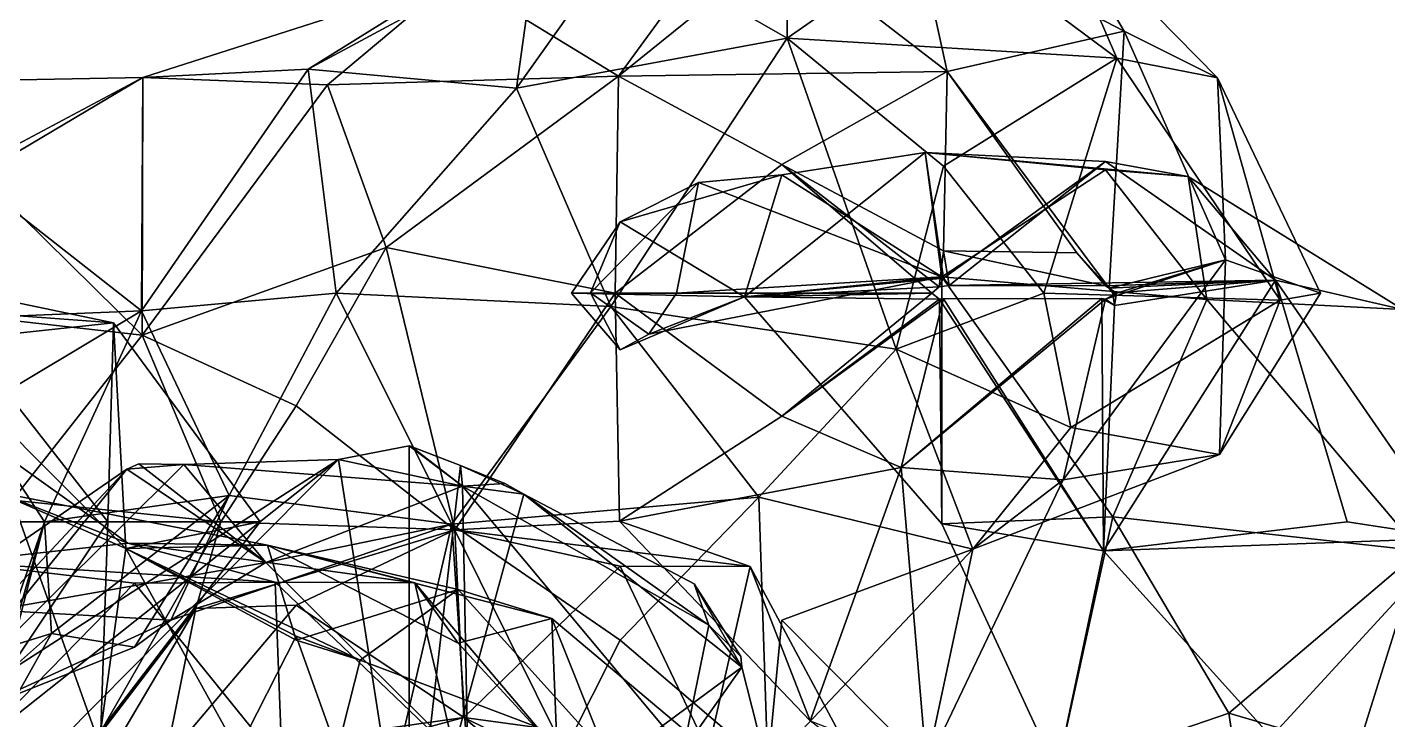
# Model space of a CAD drawing. Extents: x 290034 to 295698, y 4553723 to 4561693.
# Drawn here: x 293490.3 to 293596.2, y 4558570.8 to 4558624.7 of the extents above; entities that cross this region are included whole.
import ezdxf

# ---------------------------------------------------------------- set-up
doc = ezdxf.new("R2010")
doc.units = 0
doc.layers.add('Au_ppm_Pref_-_0_2', color=7, linetype='CONTINUOUS')

msp = doc.modelspace()

# ---------------------------------------------------------------- linework, layer by layer
at = {"layer": 'Au_ppm_Pref_-_0_2'}
for points in [[(293561.86, 4558621.29, 1901), (293559.33, 4558632.91, 1907.7), (293549.01, 4558631.2, 1903.4)], [(293559.33, 4558632.91, 1907.7), (293575.66, 4558624.44, 1906.32), (293570.1, 4558633.84, 1912.46)], [(293561.86, 4558621.29, 1901), (293575.66, 4558624.44, 1906.32), (293559.33, 4558632.91, 1907.7)], [(293570.1, 4558633.84, 1912.46), (293575.08, 4558622.33, 1918.48), (293561.6, 4558632.36, 1915.97)], [(293582.91, 4558620.79, 1911.53), (293575.08, 4558622.33, 1918.48), (293570.1, 4558633.84, 1912.46)], [(293570.1, 4558633.84, 1912.46), (293575.66, 4558624.44, 1906.32), (293582.91, 4558620.79, 1911.53)], [(293536.41, 4558631.37, 1915.64), (293549.36, 4558632.36, 1911.64), (293549.43, 4558623.89, 1919.22)], [(293561.6, 4558632.36, 1915.97), (293549.43, 4558623.89, 1919.22), (293549.36, 4558632.36, 1911.64)], [(293549.43, 4558623.89, 1919.22), (293561.6, 4558632.36, 1915.97), (293575.08, 4558622.33, 1918.48)], [(293528.34, 4558619.99, 1917.99), (293512.13, 4558621.48, 1912.22), (293529.88, 4558631.06, 1912.46)], [(293523.65, 4558628.67, 1906.5), (293529.88, 4558631.06, 1912.46), (293512.13, 4558621.48, 1912.22)], [(293528.34, 4558619.99, 1917.99), (293536.41, 4558631.37, 1915.64), (293549.43, 4558623.89, 1919.22)], [(293528.34, 4558619.99, 1917.99), (293529.88, 4558631.06, 1912.46), (293536.41, 4558631.37, 1915.64)], [(293543.07, 4558630.22, 1906.52), (293536.28, 4558620.91, 1900.75), (293549.01, 4558631.2, 1903.4)], [(293536.28, 4558620.91, 1900.75), (293561.86, 4558621.29, 1901), (293549.01, 4558631.2, 1903.4)], [(293543.07, 4558630.22, 1906.52), (293523.65, 4558628.67, 1906.5), (293536.28, 4558620.91, 1900.75)], [(293499.26, 4558620.83, 1906.52), (293523.65, 4558628.67, 1906.5), (293512.13, 4558621.48, 1912.22)], [(293499.26, 4558620.83, 1906.52), (293513.64, 4558620.25, 1902.26), (293523.65, 4558628.67, 1906.5)], [(293513.64, 4558620.25, 1902.26), (293536.28, 4558620.91, 1900.75), (293523.65, 4558628.67, 1906.5)], [(293574.49, 4558604.41, 1900.58), (293575.66, 4558624.44, 1906.32), (293561.86, 4558621.29, 1901)], [(293574.49, 4558604.41, 1900.58), (293583.55, 4558606.62, 1906.83), (293575.66, 4558624.44, 1906.32)], [(293583.55, 4558606.62, 1906.83), (293582.91, 4558620.79, 1911.53), (293575.66, 4558624.44, 1906.32)], [(293549.43, 4558623.89, 1919.22), (293535.7, 4558602.98, 1920.05), (293528.34, 4558619.99, 1917.99)], [(293557.91, 4558599.66, 1919.95), (293535.7, 4558602.98, 1920.05), (293549.43, 4558623.89, 1919.22)], [(293561.6, 4558613.91, 1921.7), (293557.91, 4558599.66, 1919.95), (293549.43, 4558623.89, 1919.22)], [(293561.6, 4558613.91, 1921.7), (293549.43, 4558623.89, 1919.22), (293575.08, 4558622.33, 1918.48)], [(293569.4, 4558604.01, 1922.08), (293561.6, 4558613.91, 1921.7), (293575.08, 4558622.33, 1918.48)], [(293569.4, 4558604.01, 1922.08), (293575.08, 4558622.33, 1918.48), (293587.79, 4558603.48, 1918.43)], [(293582.91, 4558620.79, 1911.53), (293587.79, 4558603.48, 1918.43), (293575.08, 4558622.33, 1918.48)], [(293499.26, 4558620.83, 1906.52), (293512.13, 4558621.48, 1912.22), (293499.16, 4558602.64, 1911.99)], [(293499.16, 4558602.64, 1911.99), (293512.13, 4558621.48, 1912.22), (293514.32, 4558604.01, 1916.94)], [(293528.34, 4558619.99, 1917.99), (293514.32, 4558604.01, 1916.94), (293512.13, 4558621.48, 1912.22)], [(293561.86, 4558621.29, 1901), (293536.28, 4558620.91, 1900.75), (293549.01, 4558614.03, 1897.24)], [(293561.6, 4558607.31, 1895.74), (293561.86, 4558621.29, 1901), (293549.01, 4558614.03, 1897.24)], [(293571.97, 4558607.17, 1900.58), (293561.86, 4558621.29, 1901), (293561.6, 4558607.31, 1895.74)], [(293574.49, 4558604.41, 1900.58), (293561.86, 4558621.29, 1901), (293571.97, 4558607.17, 1900.58)], [(293474.46, 4558620.35, 1906.52), (293499.26, 4558620.83, 1906.52), (293486.01, 4558612.96, 1909.5)], [(293499.26, 4558620.83, 1906.52), (293474.46, 4558620.35, 1906.52), (293486.01, 4558613.76, 1903.27)], [(293499.26, 4558620.83, 1906.52), (293499.16, 4558602.64, 1911.99), (293486.01, 4558612.96, 1909.5)], [(293499.26, 4558620.83, 1906.52), (293486.01, 4558613.76, 1903.27), (293499.21, 4558600.75, 1901.86)], [(293499.21, 4558600.75, 1901.86), (293513.64, 4558620.25, 1902.26), (293499.26, 4558620.83, 1906.52)], [(293499.21, 4558600.75, 1901.86), (293518.21, 4558607.57, 1899.48), (293513.64, 4558620.25, 1902.26)], [(293513.64, 4558620.25, 1902.26), (293518.21, 4558607.57, 1899.48), (293536.28, 4558620.91, 1900.75)], [(293536.28, 4558620.91, 1900.75), (293518.21, 4558607.57, 1899.48), (293536.03, 4558604.01, 1897.02)], [(293536.03, 4558604.01, 1897.02), (293549.01, 4558614.03, 1897.24), (293536.28, 4558620.91, 1900.75)], [(293582.91, 4558620.79, 1911.53), (293590.92, 4558604.01, 1912.46), (293587.79, 4558603.48, 1918.43)], [(293590.92, 4558604.01, 1912.46), (293582.91, 4558620.79, 1911.53), (293583.55, 4558606.62, 1906.83)], [(293528.34, 4558619.99, 1917.99), (293535.7, 4558602.98, 1920.05), (293514.32, 4558604.01, 1916.94)], [(293561.6, 4558605.19, 1894.25), (293546.09, 4558603.73, 1889.31), (293560.15, 4558614.98, 1888.71)], [(293560.15, 4558614.98, 1888.71), (293546.09, 4558603.73, 1889.31), (293549.01, 4558613.25, 1885.63)], [(293560.15, 4558614.98, 1888.71), (293549.01, 4558613.25, 1885.63), (293561.47, 4558605.28, 1882.53)], [(293561.6, 4558605.19, 1894.25), (293560.15, 4558614.98, 1888.71), (293574.2, 4558614.28, 1892.13)], [(293560.15, 4558614.98, 1888.71), (293580.63, 4558613.1, 1888.71), (293574.2, 4558614.28, 1892.13)], [(293574.2, 4558613.62, 1885.5), (293560.15, 4558614.98, 1888.71), (293561.47, 4558605.28, 1882.53)], [(293580.63, 4558613.1, 1888.71), (293560.15, 4558614.98, 1888.71), (293574.2, 4558613.62, 1885.5)], [(293474.14, 4558603.59, 1901.07), (293499.21, 4558600.75, 1901.86), (293486.01, 4558613.76, 1903.27)], [(293560.68, 4558604.01, 1894.64), (293549.01, 4558614.03, 1897.24), (293536.03, 4558604.01, 1897.02)], [(293561.6, 4558607.31, 1895.74), (293549.01, 4558614.03, 1897.24), (293561.25, 4558604.51, 1894.64)], [(293560.68, 4558604.01, 1894.64), (293561.25, 4558604.51, 1894.64), (293549.01, 4558614.03, 1897.24)], [(293569.4, 4558604.01, 1922.08), (293557.91, 4558599.66, 1919.95), (293561.6, 4558613.91, 1921.7)], [(293561.6, 4558605.19, 1894.25), (293574.2, 4558614.28, 1892.13), (293562.04, 4558604.62, 1894.64)], [(293562.04, 4558604.62, 1894.64), (293574.2, 4558614.28, 1892.13), (293587.44, 4558605.04, 1895.09)], [(293580.63, 4558613.1, 1888.71), (293587.44, 4558605.04, 1895.09), (293574.2, 4558614.28, 1892.13)], [(293476.4, 4558601.71, 1910.29), (293486.01, 4558612.96, 1909.5), (293499.16, 4558602.64, 1911.99)], [(293549.01, 4558613.25, 1885.63), (293546.09, 4558603.73, 1889.31), (293536.41, 4558609.57, 1884.62)], [(293549.01, 4558613.25, 1885.63), (293536.41, 4558609.57, 1884.62), (293542.52, 4558612.65, 1882.77)], [(293549.01, 4558613.25, 1885.63), (293542.52, 4558612.65, 1882.77), (293561.47, 4558605.28, 1882.53)], [(293582.08, 4558603.53, 1883.31), (293574.2, 4558613.62, 1885.5), (293561.47, 4558605.28, 1882.53)], [(293580.63, 4558613.1, 1888.71), (293574.2, 4558613.62, 1885.5), (293582.08, 4558603.53, 1883.31)], [(293597.34, 4558602.74, 1889.6), (293587.44, 4558605.04, 1895.09), (293580.63, 4558613.1, 1888.71)], [(293597.34, 4558602.74, 1889.6), (293580.63, 4558613.1, 1888.71), (293582.08, 4558603.53, 1883.31)], [(293536.41, 4558609.57, 1884.62), (293534.1, 4558604.04, 1882.06), (293542.52, 4558612.65, 1882.77)], [(293542.52, 4558612.65, 1882.77), (293534.1, 4558604.04, 1882.06), (293540.8, 4558604.01, 1880.69)], [(293542.52, 4558612.65, 1882.77), (293540.8, 4558604.01, 1880.69), (293561.47, 4558605.28, 1882.53)], [(293536.41, 4558609.57, 1884.62), (293546.09, 4558603.73, 1889.31), (293532.63, 4558604.01, 1884.54)], [(293536.41, 4558609.57, 1884.62), (293532.63, 4558604.01, 1884.54), (293534.1, 4558604.04, 1882.06)], [(293499.21, 4558600.75, 1901.86), (293511.21, 4558595.24, 1897.57), (293518.21, 4558607.57, 1899.48)], [(293518.21, 4558607.57, 1899.48), (293511.21, 4558595.24, 1897.57), (293523.56, 4558585.58, 1894.68)], [(293536.03, 4558604.01, 1897.02), (293518.21, 4558607.57, 1899.48), (293523.56, 4558585.58, 1894.68)], [(293561.25, 4558604.51, 1894.64), (293562.04, 4558604.62, 1894.64), (293561.6, 4558607.31, 1895.74)], [(293574.2, 4558604.59, 1900.39), (293571.97, 4558607.17, 1900.58), (293561.6, 4558607.31, 1895.74)], [(293574.2, 4558604.59, 1900.39), (293561.6, 4558607.31, 1895.74), (293562.04, 4558604.62, 1894.64)], [(293570.89, 4558589.49, 1907.19), (293583.08, 4558591.46, 1912.46), (293583.55, 4558606.62, 1906.83)], [(293574.2, 4558603.56, 1900.74), (293570.89, 4558589.49, 1907.19), (293583.55, 4558606.62, 1906.83)], [(293574.49, 4558604.41, 1900.58), (293571.97, 4558607.17, 1900.58), (293574.2, 4558604.59, 1900.39)], [(293574.2, 4558603.56, 1900.74), (293583.55, 4558606.62, 1906.83), (293575.06, 4558604.01, 1900.99)], [(293574.49, 4558604.41, 1900.58), (293575.06, 4558604.01, 1900.99), (293583.55, 4558606.62, 1906.83)], [(293583.08, 4558591.46, 1912.46), (293590.92, 4558604.01, 1912.46), (293583.55, 4558606.62, 1906.83)], [(293482.05, 4558600.1, 1871.6), (293496.98, 4558601.71, 1876.83), (293475.44, 4558606.19, 1876.68)], [(293483.65, 4558602.69, 1881.75), (293475.44, 4558606.19, 1876.68), (293496.98, 4558601.71, 1876.83)], [(293546.09, 4558603.73, 1889.31), (293561.47, 4558605.28, 1882.53), (293538.66, 4558600.83, 1882.77)], [(293538.66, 4558600.83, 1882.77), (293561.47, 4558605.28, 1882.53), (293540.8, 4558604.01, 1880.69)], [(293561.45, 4558586.06, 1888.64), (293561.47, 4558605.28, 1882.53), (293546.09, 4558603.73, 1889.31)], [(293561.45, 4558586.06, 1888.64), (293574.77, 4558586.61, 1884.07), (293561.47, 4558605.28, 1882.53)], [(293561.47, 4558605.28, 1882.53), (293574.77, 4558586.61, 1884.07), (293582.08, 4558603.53, 1883.31)], [(293561.6, 4558605.19, 1894.25), (293561.25, 4558604.51, 1894.64), (293546.09, 4558603.73, 1889.31)], [(293561.25, 4558604.51, 1894.64), (293560.68, 4558604.01, 1894.64), (293546.09, 4558603.73, 1889.31)], [(293562.04, 4558604.62, 1894.64), (293561.25, 4558604.51, 1894.64), (293561.6, 4558605.19, 1894.25)], [(293574.2, 4558604.59, 1900.39), (293562.04, 4558604.62, 1894.64), (293587.44, 4558605.04, 1895.09)], [(293574.89, 4558603.05, 1900.58), (293587.44, 4558605.04, 1895.09), (293574.05, 4558583.94, 1895.54)], [(293587.44, 4558605.04, 1895.09), (293593, 4558586.2, 1897.66), (293574.05, 4558583.94, 1895.54)], [(293574.49, 4558604.41, 1900.58), (293574.2, 4558604.59, 1900.39), (293587.44, 4558605.04, 1895.09)], [(293574.77, 4558604.01, 1900.58), (293574.49, 4558604.41, 1900.58), (293587.44, 4558605.04, 1895.09)], [(293574.49, 4558604.41, 1900.58), (293574.77, 4558604.01, 1900.58), (293575.06, 4558604.01, 1900.99)], [(293574.89, 4558603.05, 1900.58), (293574.77, 4558604.01, 1900.58), (293587.44, 4558605.04, 1895.09)], [(293593, 4558586.2, 1897.66), (293587.44, 4558605.04, 1895.09), (293601.3, 4558584.95, 1894.98)], [(293597.34, 4558602.74, 1889.6), (293601.3, 4558584.95, 1894.98), (293587.44, 4558605.04, 1895.09)], [(293474.14, 4558603.59, 1901.07), (293489.12, 4558587.9, 1901.95), (293499.21, 4558600.75, 1901.86)], [(293514.32, 4558604.01, 1916.94), (293505.98, 4558588.25, 1913.89), (293499.16, 4558602.64, 1911.99)], [(293523.33, 4558586.02, 1917.31), (293505.98, 4558588.25, 1913.89), (293514.32, 4558604.01, 1916.94)], [(293523.33, 4558586.02, 1917.31), (293514.32, 4558604.01, 1916.94), (293535.7, 4558602.98, 1920.05)], [(293536.36, 4558586.26, 1900.65), (293536.03, 4558604.01, 1897.02), (293523.56, 4558585.58, 1894.68)], [(293536.41, 4558599.61, 1884.23), (293534.1, 4558604.04, 1882.06), (293532.63, 4558604.01, 1884.54)], [(293532.63, 4558604.01, 1884.54), (293546.09, 4558603.73, 1889.31), (293536.41, 4558599.61, 1884.23)], [(293536.41, 4558599.61, 1884.23), (293538.66, 4558600.83, 1882.77), (293534.1, 4558604.04, 1882.06)], [(293538.66, 4558600.83, 1882.77), (293540.8, 4558604.01, 1880.69), (293534.1, 4558604.04, 1882.06)], [(293536.36, 4558586.26, 1900.65), (293549.01, 4558594.43, 1897.39), (293536.03, 4558604.01, 1897.02)], [(293560.68, 4558604.01, 1894.64), (293536.03, 4558604.01, 1897.02), (293549.01, 4558594.43, 1897.39)], [(293536.41, 4558599.61, 1884.23), (293546.09, 4558603.73, 1889.31), (293538.66, 4558600.83, 1882.77)], [(293560.68, 4558604.01, 1894.64), (293561.28, 4558603.56, 1894.64), (293546.09, 4558603.73, 1889.31)], [(293561.28, 4558603.56, 1894.64), (293561.45, 4558586.06, 1888.64), (293546.09, 4558603.73, 1889.31)], [(293560.68, 4558604.01, 1894.64), (293549.01, 4558594.43, 1897.39), (293561.28, 4558603.56, 1894.64)], [(293561.6, 4558603.59, 1894.79), (293561.28, 4558603.56, 1894.64), (293549.01, 4558594.43, 1897.39)], [(293561.6, 4558603.59, 1894.79), (293549.01, 4558594.43, 1897.39), (293558.28, 4558590.45, 1901.68)], [(293571.51, 4558593.55, 1917.22), (293557.91, 4558599.66, 1919.95), (293569.4, 4558604.01, 1922.08)], [(293574.2, 4558603.56, 1900.74), (293573.92, 4558603.61, 1900.58), (293558.28, 4558590.45, 1901.68)], [(293573.92, 4558603.61, 1900.58), (293561.6, 4558603.59, 1894.79), (293558.28, 4558590.45, 1901.68)], [(293574.2, 4558603.56, 1900.74), (293558.28, 4558590.45, 1901.68), (293570.89, 4558589.49, 1907.19)], [(293561.6, 4558603.59, 1894.79), (293574.05, 4558583.94, 1895.54), (293561.28, 4558603.56, 1894.64)], [(293574.05, 4558583.94, 1895.54), (293561.45, 4558586.06, 1888.64), (293561.28, 4558603.56, 1894.64)], [(293573.92, 4558603.61, 1900.58), (293574.05, 4558583.94, 1895.54), (293561.6, 4558603.59, 1894.79)], [(293571.51, 4558593.55, 1917.22), (293569.4, 4558604.01, 1922.08), (293587.79, 4558603.48, 1918.43)], [(293583.08, 4558591.46, 1912.46), (293571.51, 4558593.55, 1917.22), (293587.79, 4558603.48, 1918.43)], [(293574.2, 4558603.56, 1900.74), (293574.89, 4558603.05, 1900.58), (293573.92, 4558603.61, 1900.58)], [(293573.92, 4558603.61, 1900.58), (293574.89, 4558603.05, 1900.58), (293574.05, 4558583.94, 1895.54)], [(293574.2, 4558603.56, 1900.74), (293575.06, 4558604.01, 1900.99), (293574.89, 4558603.05, 1900.58)], [(293574.77, 4558604.01, 1900.58), (293574.89, 4558603.05, 1900.58), (293575.06, 4558604.01, 1900.99)], [(293582.08, 4558603.53, 1883.31), (293574.77, 4558586.61, 1884.07), (293598.66, 4558583.94, 1883.87)], [(293597.34, 4558602.74, 1889.6), (293582.08, 4558603.53, 1883.31), (293598.66, 4558583.94, 1883.87)], [(293583.08, 4558591.46, 1912.46), (293587.79, 4558603.48, 1918.43), (293590.92, 4558604.01, 1912.46)], [(293486.01, 4558594.79, 1909.6), (293476.4, 4558601.71, 1910.29), (293499.16, 4558602.64, 1911.99)], [(293496.54, 4558586.2, 1882.53), (293478.51, 4558586.2, 1887.94), (293483.65, 4558602.69, 1881.75)], [(293496.54, 4558586.2, 1882.53), (293483.65, 4558602.69, 1881.75), (293496.98, 4558601.71, 1876.83)], [(293491.62, 4558586.2, 1909.82), (293486.01, 4558594.79, 1909.6), (293499.16, 4558602.64, 1911.99)], [(293499.16, 4558602.64, 1911.99), (293505.98, 4558588.25, 1913.89), (293491.62, 4558586.2, 1909.82)], [(293535.7, 4558602.98, 1920.05), (293547.21, 4558588.12, 1916.92), (293523.33, 4558586.02, 1917.31)], [(293557.91, 4558599.66, 1919.95), (293547.21, 4558588.12, 1916.92), (293535.7, 4558602.98, 1920.05)], [(293482.05, 4558600.1, 1871.6), (293497.95, 4558584.12, 1870.53), (293496.98, 4558601.71, 1876.83)], [(293496.54, 4558586.2, 1882.53), (293496.98, 4558601.71, 1876.83), (293508.41, 4558586.2, 1876.83)], [(293497.95, 4558584.12, 1870.53), (293508.41, 4558586.2, 1876.83), (293496.98, 4558601.71, 1876.83)], [(293482.05, 4558600.1, 1871.6), (293487.9, 4558588.52, 1864.38), (293497.95, 4558584.12, 1870.53)], [(293505.34, 4558586.2, 1897.82), (293499.21, 4558600.75, 1901.86), (293489.12, 4558587.9, 1901.95)], [(293505.34, 4558586.2, 1897.82), (293511.21, 4558595.24, 1897.57), (293499.21, 4558600.75, 1901.86)], [(293557.91, 4558599.66, 1919.95), (293563.86, 4558584.09, 1912.3), (293547.21, 4558588.12, 1916.92)], [(293557.91, 4558599.66, 1919.95), (293571.51, 4558593.55, 1917.22), (293563.86, 4558584.09, 1912.3)], [(293480.92, 4558596.82, 1859.01), (293498.11, 4558584.55, 1859.02), (293487.9, 4558588.52, 1864.38)], [(293480.92, 4558596.82, 1859.01), (293484.66, 4558583.07, 1853.46), (293498.11, 4558584.55, 1859.02)], [(293482.68, 4558586.2, 1910.89), (293486.01, 4558594.79, 1909.6), (293491.62, 4558586.2, 1909.82)], [(293505.34, 4558586.2, 1897.82), (293523.56, 4558585.58, 1894.68), (293511.21, 4558595.24, 1897.57)], [(293536.36, 4558586.26, 1900.65), (293558.28, 4558590.45, 1901.68), (293549.01, 4558594.43, 1897.39)], [(293583.08, 4558591.46, 1912.46), (293563.86, 4558584.09, 1912.3), (293571.51, 4558593.55, 1917.22)], [(293520, 4558555.75, 1935.27), (293514.49, 4558591.06, 1929.55), (293520, 4558592.12, 1930.18)], [(293514.49, 4558591.06, 1929.55), (293524.15, 4558589, 1929.38), (293520, 4558592.12, 1930.18)], [(293520.14, 4558592.09, 1930.18), (293524, 4558590.61, 1930.25), (293520, 4558592.12, 1930.18)], [(293524, 4558590.61, 1930.25), (293520, 4558555.75, 1935.27), (293520, 4558592.12, 1930.18)], [(293520, 4558592.12, 1930.18), (293524.15, 4558589, 1929.38), (293520.14, 4558592.09, 1930.18)], [(293524.15, 4558589, 1929.38), (293524, 4558590.61, 1930.25), (293520.14, 4558592.09, 1930.18)], [(293514.49, 4558591.06, 1929.55), (293479.36, 4558563.17, 1928.47), (293481.55, 4558569.88, 1928.33)], [(293479.36, 4558563.17, 1928.47), (293514.49, 4558591.06, 1929.55), (293479.51, 4558555.75, 1929.53)], [(293514.49, 4558591.06, 1929.55), (293520, 4558555.75, 1935.27), (293479.51, 4558555.75, 1929.53)], [(293502.45, 4558590.68, 1928.8), (293514.49, 4558591.06, 1929.55), (293481.55, 4558569.88, 1928.33)], [(293502.45, 4558590.68, 1928.8), (293481.55, 4558569.88, 1928.33), (293498.02, 4558590.32, 1928.54)], [(293498.96, 4558590.73, 1928.58), (293502.45, 4558590.68, 1928.8), (293498.02, 4558590.32, 1928.54)], [(293498.02, 4558590.32, 1928.54), (293508.84, 4558583.03, 1924.88), (293498.96, 4558590.73, 1928.58)], [(293502.45, 4558590.68, 1928.8), (293498.96, 4558590.73, 1928.58), (293508.84, 4558583.03, 1924.88)], [(293502.45, 4558590.68, 1928.8), (293524.15, 4558589, 1929.38), (293514.49, 4558591.06, 1929.55)], [(293508.84, 4558583.03, 1924.88), (293524.15, 4558589, 1929.38), (293502.45, 4558590.68, 1928.8)], [(293528.91, 4558588.36, 1930.38), (293520, 4558555.75, 1935.27), (293524, 4558590.61, 1930.25)], [(293527.44, 4558589.2, 1930.32), (293528.91, 4558588.36, 1930.38), (293524, 4558590.61, 1930.25)], [(293524.15, 4558589, 1929.38), (293527.44, 4558589.2, 1930.32), (293524, 4558590.61, 1930.25)], [(293536.36, 4558586.26, 1900.65), (293551.2, 4558570.71, 1899.09), (293558.28, 4558590.45, 1901.68)], [(293560.26, 4558567.2, 1905.92), (293558.28, 4558590.45, 1901.68), (293551.2, 4558570.71, 1899.09)], [(293570.89, 4558589.49, 1907.19), (293558.28, 4558590.45, 1901.68), (293560.26, 4558567.2, 1905.92)], [(293570.89, 4558589.49, 1907.19), (293563.86, 4558584.09, 1912.3), (293583.08, 4558591.46, 1912.46)], [(293498.02, 4558590.32, 1928.54), (293481.55, 4558569.88, 1928.33), (293484.79, 4558581.19, 1928.08)], [(293487.74, 4558579.32, 1925.82), (293498.02, 4558590.32, 1928.54), (293484.79, 4558581.19, 1928.08)], [(293487.74, 4558579.32, 1925.82), (293508.84, 4558583.03, 1924.88), (293498.02, 4558590.32, 1928.54)], [(293560.26, 4558567.2, 1905.92), (293563.86, 4558584.09, 1912.3), (293570.89, 4558589.49, 1907.19)], [(293508.97, 4558584.4, 1864.82), (293497.95, 4558584.12, 1870.53), (293487.9, 4558588.52, 1864.38)], [(293508.97, 4558584.4, 1864.82), (293487.9, 4558588.52, 1864.38), (293498.11, 4558584.55, 1859.02)], [(293524.57, 4558567.43, 1924.32), (293524.15, 4558589, 1929.38), (293508.84, 4558583.03, 1924.88)], [(293528.91, 4558588.36, 1930.38), (293545.89, 4558574.88, 1931.64), (293520, 4558555.75, 1935.27)], [(293527.44, 4558589.2, 1930.32), (293524.15, 4558589, 1929.38), (293528.91, 4558588.36, 1930.38)], [(293528.91, 4558588.36, 1930.38), (293524.15, 4558589, 1929.38), (293543.31, 4558578.15, 1930.28)], [(293524.57, 4558567.43, 1924.32), (293541.32, 4558568.4, 1929.18), (293524.15, 4558589, 1929.38)], [(293541.32, 4558568.4, 1929.18), (293543.31, 4558578.15, 1930.28), (293524.15, 4558589, 1929.38)], [(293542.19, 4558581.37, 1931.2), (293545.89, 4558574.88, 1931.64), (293528.91, 4558588.36, 1930.38)], [(293528.91, 4558588.36, 1930.38), (293543.31, 4558578.15, 1930.28), (293542.19, 4558581.37, 1931.2)], [(293488.16, 4558568.38, 1905.51), (293495.7, 4558569.39, 1900.28), (293489.12, 4558587.9, 1901.95)], [(293505.34, 4558586.2, 1897.82), (293489.12, 4558587.9, 1901.95), (293495.7, 4558569.39, 1900.28)], [(293505.98, 4558588.25, 1913.89), (293492.16, 4558577.5, 1912.46), (293491.62, 4558586.2, 1909.82)], [(293492.16, 4558577.5, 1912.46), (293505.98, 4558588.25, 1913.89), (293498.61, 4558576.45, 1915.15)], [(293505.98, 4558588.25, 1913.89), (293501.45, 4558578.56, 1919.61), (293498.61, 4558576.45, 1915.15)], [(293501.45, 4558578.56, 1919.61), (293505.98, 4558588.25, 1913.89), (293523.33, 4558586.02, 1917.31)], [(293547.21, 4558588.12, 1916.92), (293536.41, 4558577, 1915.53), (293523.33, 4558586.02, 1917.31)], [(293547.21, 4558588.12, 1916.92), (293547.92, 4558567.18, 1911.55), (293536.41, 4558577, 1915.53)], [(293547.21, 4558588.12, 1916.92), (293563.86, 4558584.09, 1912.3), (293547.92, 4558567.18, 1911.55)], [(293496.54, 4558586.2, 1882.53), (293484.78, 4558568.63, 1882.83), (293478.51, 4558586.2, 1887.94)], [(293485.6, 4558568.95, 1906.52), (293482.68, 4558586.2, 1910.89), (293491.62, 4558586.2, 1909.82)], [(293496.54, 4558586.2, 1882.53), (293496, 4558569.99, 1876.14), (293484.78, 4558568.63, 1882.83)], [(293485.6, 4558568.95, 1906.52), (293491.62, 4558586.2, 1909.82), (293486.88, 4558569.61, 1906.52)], [(293491.62, 4558586.2, 1909.82), (293487.03, 4558568.38, 1907.01), (293486.88, 4558569.61, 1906.52)], [(293491.62, 4558586.2, 1909.82), (293492.16, 4558577.5, 1912.46), (293487.03, 4558568.38, 1907.01)], [(293503.38, 4558579.45, 1894.64), (293505.34, 4558586.2, 1897.82), (293495.7, 4558569.39, 1900.28)], [(293496.54, 4558586.2, 1882.53), (293508.41, 4558586.2, 1876.83), (293496, 4558569.99, 1876.14)], [(293497.95, 4558584.12, 1870.53), (293496, 4558569.99, 1876.14), (293508.41, 4558586.2, 1876.83)], [(293505.34, 4558586.2, 1897.82), (293503.38, 4558579.45, 1894.64), (293523.56, 4558585.58, 1894.68)], [(293536.36, 4558586.26, 1900.65), (293523.56, 4558585.58, 1894.68), (293546.54, 4558582.72, 1894.64)], [(293536.36, 4558586.26, 1900.65), (293546.54, 4558582.72, 1894.64), (293551.2, 4558570.71, 1899.09)], [(293570.42, 4558566.7, 1888.65), (293574.77, 4558586.61, 1884.07), (293561.45, 4558586.06, 1888.64)], [(293574.77, 4558586.61, 1884.07), (293570.42, 4558566.7, 1888.65), (293583.79, 4558571.31, 1885.16)], [(293601.3, 4558584.95, 1894.98), (293574.05, 4558583.94, 1895.54), (293593, 4558586.2, 1897.66)], [(293598.66, 4558583.94, 1883.87), (293574.77, 4558586.61, 1884.07), (293583.79, 4558571.31, 1885.16)], [(293501.45, 4558578.56, 1919.61), (293523.33, 4558586.02, 1917.31), (293508.84, 4558583.03, 1924.88)], [(293503.38, 4558579.45, 1894.64), (293511.21, 4558579.72, 1890.86), (293523.56, 4558585.58, 1894.68)], [(293508.84, 4558583.03, 1924.88), (293523.33, 4558586.02, 1917.31), (293524.57, 4558567.43, 1924.32)], [(293523.56, 4558585.58, 1894.68), (293511.21, 4558579.72, 1890.86), (293524.25, 4558570.96, 1887.63)], [(293523.33, 4558586.02, 1917.31), (293532.08, 4558568.38, 1913.51), (293519.23, 4558568.38, 1918.4)], [(293519.23, 4558568.38, 1918.4), (293524.57, 4558567.43, 1924.32), (293523.33, 4558586.02, 1917.31)], [(293523.33, 4558586.02, 1917.31), (293536.41, 4558577, 1915.53), (293532.08, 4558568.38, 1913.51)], [(293523.56, 4558585.58, 1894.68), (293524.25, 4558570.96, 1887.63), (293536.41, 4558582.76, 1889.85)], [(293523.56, 4558585.58, 1894.68), (293536.41, 4558582.76, 1889.85), (293546.54, 4558582.72, 1894.64)], [(293574.05, 4558583.94, 1895.54), (293570.42, 4558566.7, 1888.65), (293561.45, 4558586.06, 1888.64)], [(293484.66, 4558583.07, 1853.46), (293509.56, 4558581.5, 1853.86), (293498.11, 4558584.55, 1859.02)], [(293497.95, 4558584.12, 1870.53), (293506.66, 4558568.38, 1873.03), (293496, 4558569.99, 1876.14)], [(293508.97, 4558584.4, 1864.82), (293511.21, 4558577, 1868.01), (293497.95, 4558584.12, 1870.53)], [(293511.21, 4558577, 1868.01), (293516.19, 4558575.43, 1870.89), (293497.95, 4558584.12, 1870.53)], [(293497.95, 4558584.12, 1870.53), (293511.21, 4558577.3, 1873.86), (293506.66, 4558568.38, 1873.03)], [(293497.95, 4558584.12, 1870.53), (293516.19, 4558575.43, 1870.89), (293511.21, 4558577.3, 1873.86)], [(293508.97, 4558584.4, 1864.82), (293498.11, 4558584.55, 1859.02), (293520.45, 4558581.45, 1859.01)], [(293509.56, 4558581.5, 1853.86), (293520.45, 4558581.45, 1859.01), (293498.11, 4558584.55, 1859.02)], [(293511.21, 4558577, 1868.01), (293508.97, 4558584.4, 1864.82), (293523.81, 4558580.94, 1869.14)], [(293508.97, 4558584.4, 1864.82), (293531.09, 4558578.68, 1864.95), (293523.81, 4558580.94, 1869.14)], [(293508.97, 4558584.4, 1864.82), (293520.45, 4558581.45, 1859.01), (293523.81, 4558576.77, 1862.15)], [(293508.97, 4558584.4, 1864.82), (293523.81, 4558576.77, 1862.15), (293531.09, 4558578.68, 1864.95)], [(293563.86, 4558584.09, 1912.3), (293549.01, 4558578.56, 1909.07), (293547.92, 4558567.18, 1911.55)], [(293549.01, 4558578.56, 1909.07), (293563.86, 4558584.09, 1912.3), (293560.26, 4558567.2, 1905.92)], [(293601.3, 4558584.95, 1894.98), (293587.08, 4558569.46, 1892.99), (293574.05, 4558583.94, 1895.54)], [(293587.08, 4558569.46, 1892.99), (293601.3, 4558584.95, 1894.98), (293605.71, 4558568.38, 1891.68)], [(293484.66, 4558583.07, 1853.46), (293486.51, 4558569.05, 1847.01), (293498.61, 4558581.42, 1848.72)], [(293484.66, 4558583.07, 1853.46), (293498.61, 4558581.42, 1848.72), (293509.56, 4558581.5, 1853.86)], [(293501.45, 4558578.56, 1919.61), (293508.84, 4558583.03, 1924.88), (293487.74, 4558579.32, 1925.82)], [(293587.08, 4558569.46, 1892.99), (293570.42, 4558566.7, 1888.65), (293574.05, 4558583.94, 1895.54)], [(293598.66, 4558583.94, 1883.87), (293583.79, 4558571.31, 1885.16), (293593.78, 4558568.38, 1886.05)], [(293598.66, 4558583.94, 1883.87), (293593.78, 4558568.38, 1886.05), (293604.02, 4558568.38, 1886.53)], [(293543.28, 4558568.38, 1891.4), (293536.41, 4558582.76, 1889.85), (293524.25, 4558570.96, 1887.63)], [(293543.28, 4558568.38, 1891.4), (293546.54, 4558582.72, 1894.64), (293536.41, 4558582.76, 1889.85)], [(293543.28, 4558568.38, 1891.4), (293554.22, 4558568.38, 1894.64), (293546.54, 4558582.72, 1894.64)], [(293554.22, 4558568.38, 1894.64), (293551.2, 4558570.71, 1899.09), (293546.54, 4558582.72, 1894.64)], [(293498.61, 4558581.42, 1848.72), (293486.51, 4558569.05, 1847.01), (293510.11, 4558567.2, 1847.44)], [(293498.61, 4558581.42, 1848.72), (293510.11, 4558567.2, 1847.44), (293509.56, 4558581.5, 1853.86)], [(293523.57, 4558568.12, 1853.12), (293509.56, 4558581.5, 1853.86), (293510.11, 4558567.2, 1847.44)], [(293509.56, 4558581.5, 1853.86), (293523.57, 4558568.12, 1853.12), (293520.45, 4558581.45, 1859.01)], [(293511.21, 4558577, 1868.01), (293523.81, 4558580.94, 1869.14), (293516.19, 4558575.43, 1870.89)], [(293535.29, 4558568.21, 1870.85), (293516.19, 4558575.43, 1870.89), (293523.81, 4558580.94, 1869.14)], [(293531.52, 4558568.38, 1860.22), (293523.81, 4558576.77, 1862.15), (293520.45, 4558581.45, 1859.01)], [(293531.52, 4558568.38, 1860.22), (293520.45, 4558581.45, 1859.01), (293523.57, 4558568.12, 1853.12)], [(293531.09, 4558578.68, 1864.95), (293535.29, 4558568.21, 1870.85), (293523.81, 4558580.94, 1869.14)], [(293545.81, 4558575.71, 1931.6), (293545.89, 4558574.88, 1931.64), (293542.19, 4558581.37, 1931.2)], [(293543.31, 4558578.15, 1930.28), (293545.81, 4558575.71, 1931.6), (293542.19, 4558581.37, 1931.2)], [(293487.74, 4558579.32, 1925.82), (293484.67, 4558570.87, 1918.71), (293501.45, 4558578.56, 1919.61)], [(293503.38, 4558579.45, 1894.64), (293495.7, 4558569.39, 1900.28), (293496.84, 4558568.38, 1894.64)], [(293503.38, 4558579.45, 1894.64), (293496.84, 4558568.38, 1894.64), (293501.03, 4558567.7, 1889.02)], [(293503.38, 4558579.45, 1894.64), (293501.03, 4558567.7, 1889.02), (293511.21, 4558579.72, 1890.86)], [(293524.25, 4558570.96, 1887.63), (293511.21, 4558579.72, 1890.86), (293501.03, 4558567.7, 1889.02)], [(293484.67, 4558570.87, 1918.71), (293498.61, 4558576.45, 1915.15), (293501.45, 4558578.56, 1919.61)], [(293531.09, 4558578.68, 1864.95), (293523.81, 4558576.77, 1862.15), (293531.52, 4558568.38, 1860.22)], [(293531.09, 4558578.68, 1864.95), (293543.35, 4558568.38, 1864.95), (293535.29, 4558568.21, 1870.85)], [(293543.35, 4558568.38, 1864.95), (293531.09, 4558578.68, 1864.95), (293531.52, 4558568.38, 1860.22)], [(293545.89, 4558574.88, 1931.64), (293543.31, 4558578.15, 1930.28), (293541.32, 4558568.4, 1929.18)], [(293545.81, 4558575.71, 1931.6), (293543.31, 4558578.15, 1930.28), (293545.89, 4558574.88, 1931.64)], [(293547.92, 4558567.18, 1911.55), (293549.01, 4558578.56, 1909.07), (293560.26, 4558567.2, 1905.92)], [(293473.44, 4558571.73, 1913.57), (293492.16, 4558577.5, 1912.46), (293484.67, 4558570.87, 1918.71)], [(293473.44, 4558571.73, 1913.57), (293487.03, 4558568.38, 1907.01), (293492.16, 4558577.5, 1912.46)], [(293498.61, 4558576.45, 1915.15), (293484.67, 4558570.87, 1918.71), (293492.16, 4558577.5, 1912.46)], [(293514.4, 4558568.38, 1872.39), (293506.66, 4558568.38, 1873.03), (293511.21, 4558577.3, 1873.86)], [(293514.4, 4558568.38, 1872.39), (293511.21, 4558577.3, 1873.86), (293516.19, 4558575.43, 1870.89)], [(293547.92, 4558567.18, 1911.55), (293532.08, 4558568.38, 1913.51), (293536.41, 4558577, 1915.53)], [(293514.4, 4558568.38, 1872.39), (293516.19, 4558575.43, 1870.89), (293535.29, 4558568.21, 1870.85)], [(293520, 4558555.75, 1935.27), (293545.89, 4558574.88, 1931.64), (293547.49, 4558568.55, 1932.47)], [(293541.32, 4558568.4, 1929.18), (293547.49, 4558568.55, 1932.47), (293545.89, 4558574.88, 1931.64)], [(293511.48, 4558567.51, 1882.93), (293524.25, 4558570.96, 1887.63), (293501.03, 4558567.7, 1889.02)], [(293536.08, 4558565.12, 1882.95), (293524.25, 4558570.96, 1887.63), (293511.48, 4558567.51, 1882.93)], [(293543.53, 4558554.54, 1888.71), (293543.28, 4558568.38, 1891.4), (293524.25, 4558570.96, 1887.63)], [(293543.53, 4558554.54, 1888.71), (293524.25, 4558570.96, 1887.63), (293536.08, 4558565.12, 1882.95)], [(293586.86, 4558551.11, 1888.71), (293583.79, 4558571.31, 1885.16), (293570.42, 4558566.7, 1888.65)], [(293586.86, 4558551.11, 1888.71), (293593.78, 4558568.38, 1886.05), (293583.79, 4558571.31, 1885.16)]]:
    msp.add_3dface(points, dxfattribs=at)

doc.saveas('drawing.dxf')
